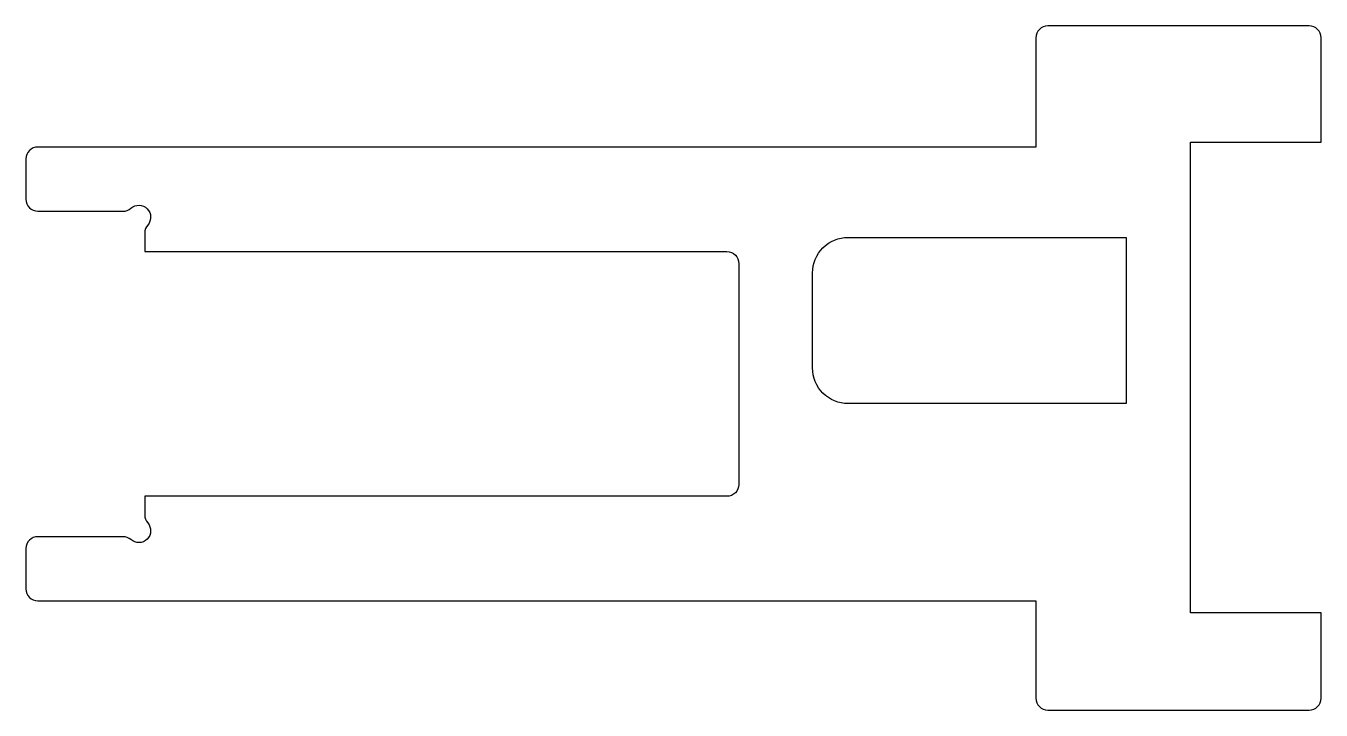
# Model space of a CAD drawing. Header units: millimetres. Extents: x 91.5 to 146, y -14.4 to 14.4.
import ezdxf

# ---------------------------------------------------------------- set-up
doc = ezdxf.new("R2010")
doc.units = ezdxf.units.MM
doc.layers.get('0').update_dxf_attribs({"linetype": 'CONTINUOUS'})

msp = doc.modelspace()

# ---------------------------------------------------------------- linework, layer by layer
for points in [[(140.5, 9.5), (146, 9.5), (146, 13.9, 0.414214), (145.5, 14.4), (134.5, 14.4, 0.414214), (134, 13.9), (134, 9.3), (92, 9.3, 0.414214), (91.5, 8.8), (91.5, 7.1, 0.414214), (92, 6.6), (95.589, 6.6, 0.182676), (95.919, 6.725, -0.939221), (96.625, 6.019, 0.182676), (96.5, 5.689), (96.5, 4.9), (121, 4.9, -0.414214), (121.5, 4.4), (121.5, -4.9, -0.414214), (121, -5.4), (96.5, -5.4), (96.5, -6.189, 0.182676), (96.625, -6.519, -0.939221), (95.919, -7.225, 0.182676), (95.589, -7.1), (92, -7.1, 0.414214), (91.5, -7.6), (91.5, -9.3, 0.414214), (92, -9.8), (134, -9.8), (134, -13.9, 0.414214), (134.5, -14.4), (145.5, -14.4, 0.414214), (146, -13.9), (146, -10.3), (140.5, -10.3)], [(137.8, -1.5), (126.1, -1.5, -0.414214), (124.6, 0), (124.6, 4, -0.414214), (126.1, 5.5), (137.8, 5.5)]]:
    msp.add_lwpolyline(points, format="xyb", close=True)

doc.saveas('drawing.dxf')
